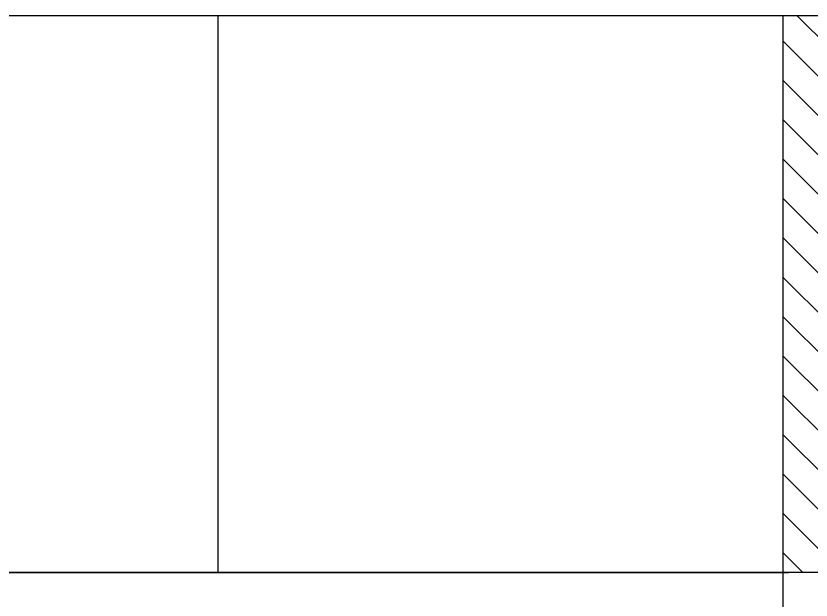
# Model space of a CAD drawing. Extents: x -24232 to 27340, y -23039 to 23489.
# Drawn here: x -15327 to -14612, y -19214 to -18690 of the extents above; entities that cross this region are included whole.
import ezdxf

# ---------------------------------------------------------------- set-up
doc = ezdxf.new("R2010")
doc.units = 0
doc.header["$LTSCALE"] = 10
for name, color, linetype in [('0-HATCH', 8, 'CONTINUOUS'), ('1', 1, 'CONTINUOUS'), ('3', 3, 'CONTINUOUS')]:
    doc.layers.add(name, color=color, linetype=linetype)

msp = doc.modelspace()

# ---------------------------------------------------------------- hatches: boundary and pattern name
at = {"layer": '0-HATCH'}
h = msp.add_hatch(dxfattribs=at)
h.set_pattern_fill('ANSI31', color=11, scale=200, style=0)
h.set_pattern_definition([(135, (-13605.299, -1359.333), (17.67767, 17.67767), [])])
h.paths.add_polyline_path([(-13137.39, -19189.61), (-13637.39, -19189.61), (-13637.39, -18689.61), (-13137.39, -18689.61)])
h.paths.add_polyline_path([(-14637.39, -19189.61), (-14637.39, -18689.61), (-14137.39, -18689.61), (-14137.39, -19189.61)])
h.paths.add_polyline_path([(-13137.39, -22189.61), (-13637.39, -22189.61), (-13637.39, -21189.61), (-13137.39, -21189.61)])
h.paths.add_polyline_path([(-14137.39, -22189.61), (-14637.39, -22189.61), (-14637.39, -21189.61), (-14137.39, -21189.61)])
h.paths.add_polyline_path([(-16137.39, -22189.61), (-16637.39, -22189.61), (-16637.39, -21189.61), (-16137.39, -21189.61)])

# ---------------------------------------------------------------- linework, layer by layer
at = {"layer": '1'}
for p, q in [((-15144.9, -19189.61), (-15144.9, -18689.61)), ((-14137.39, -19189.61), (-14637.39, -19189.61))]:
    msp.add_line(p, q, dxfattribs=at)
at = {"layer": '3'}
for p, q in [((-13137.39, -18689.61), (-16325.39, -18689.61)), ((-16137.39, -19189.61), (-14637.39, -19189.61)), ((-14637.39, -19189.61), (-16137.39, -19189.61)), ((-16137.39, -19189.61), (-14632.39, -19189.61))]:
    msp.add_line(p, q, dxfattribs=at)
at = {"layer": '3', "color": 5}
msp.add_line((-14637.39, -18689.61), (-14637.39, -22189.61), dxfattribs=at)

doc.saveas('drawing.dxf')
